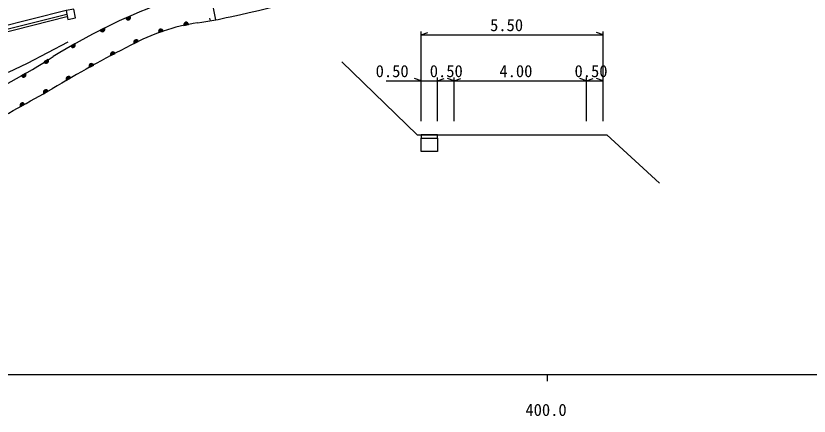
# Model space of a CAD drawing. Units: millimetres, scale not verified. Extents: x 40000 to 680000, y 20000 to 380000.
# Drawn here: x 387722 to 507604, y 198715 to 259209 of the extents above; entities that cross this region are included whole.
import ezdxf
from ezdxf.enums import TextEntityAlignment as Align

# ---------------------------------------------------------------- set-up
doc = ezdxf.new("R2010")
doc.units = ezdxf.units.MM
doc.header["$LTSCALE"] = 1000
doc.layers.add('M-BGD', color=7, linetype='Continuous', lineweight=25)
doc.layers.add('M-TTL-BAND', color=7, linetype='Continuous', lineweight=25)
doc.styles.add('ＭＳ ゴシック', font='')
doc.styles.get('ＭＳ ゴシック').set_extended_font_data('MS Gothic')

msp = doc.modelspace()

# ---------------------------------------------------------------- hatches: boundary and pattern name
at = {"layer": 'M-BGD'}
for points in [[(404349, 258852, 0.45377), (404829, 258624, 0.45377), (404991, 259130)], [(413808, 257918, 0.45377), (413383, 258238, 0.45377), (413123, 257774)], [(400468, 257040, 0.45377), (400963, 256846, 0.45377), (401089, 257363)], [(409984, 256917, 0.45377), (409520, 257175, 0.45377), (409325, 256681)], [(406225, 255355, 0.45377), (405730, 255550, 0.45377), (405602, 255034)], [(396030, 254642, 0.45377), (396534, 254476, 0.45377), (396632, 254998)], [(402716, 253528, 0.45377), (402222, 253723, 0.45377), (402094, 253207)], [(391983, 252257, 0.45377), (392488, 252090, 0.45377), (392586, 252612)], [(399486, 251777, 0.45377), (398984, 251955, 0.45377), (398875, 251435)], [(388584, 250149, 0.45377), (389089, 249982, 0.45377), (389187, 250505)], [(395998, 249819, 0.45377), (395497, 249996, 0.45377), (395388, 249476)], [(392580, 247821, 0.45377), (392079, 247998, 0.45377), (391970, 247478)], [(389028, 245843, 0.45377), (388527, 246021, 0.45377), (388417, 245500)]]:
    msp.add_hatch(color=256, dxfattribs=at).paths.add_polyline_path(points)

# ---------------------------------------------------------------- linework, layer by layer
for p, q in [((417961, 258613), (417082, 262953)), ((395340, 260034), (376421, 255263)), ((395446, 259431), (376527, 254661)), ((395446, 259045), (376527, 254274)), ((416981, 258849), (417078, 258446)), ((448959, 243269), (448959, 256841)), ((448959, 256352), (449959, 256702)), ((476459, 256352), (475459, 256702)), ((476459, 243269), (476459, 256841)), ((448959, 256352), (476459, 256352)), ((395586, 255220), (389447, 252010)), ((389447, 252010), (386575, 250630)), ((443675, 249394), (448959, 249394)), ((448959, 249394), (447959, 249744)), ((448959, 249394), (451459, 249394)), ((451459, 243269), (451459, 249898)), ((451459, 249394), (452459, 249744)), ((451459, 249394), (453959, 249394)), ((453959, 249394), (452959, 249744)), ((453959, 243269), (453959, 249892)), ((453959, 249394), (454959, 249744)), ((453959, 249394), (473959, 249394)), ((473959, 249394), (472959, 249744)), ((473959, 243269), (473959, 249894)), ((473959, 249394), (474959, 249744)), ((473959, 249394), (476459, 249394)), ((476459, 249394), (475459, 249744)), ((448378, 241221), (448959, 241221)), ((476459, 241221), (477040, 241221)), ((477040, 241221), (484968, 233923))]:
    msp.add_line(p, q, dxfattribs=at)
for points in [[(395340, 260034), (395578, 258682), (396733, 258886), (396496, 260237)], [(448959, 240721), (451459, 240721), (451459, 241221), (448959, 241221)]]:
    msp.add_lwpolyline(points, close=True, dxfattribs=at)
for points in [[(404349, 258852, 0.45377), (404829, 258624, 0.45377), (404991, 259130)], [(413808, 257918, 0.45377), (413383, 258238, 0.45377), (413123, 257774)], [(400468, 257040, 0.45377), (400963, 256846, 0.45377), (401089, 257363)], [(409984, 256917, 0.45377), (409520, 257175, 0.45377), (409325, 256681)], [(406225, 255355, 0.45377), (405730, 255550, 0.45377), (405602, 255034)], [(396030, 254642, 0.45377), (396534, 254476, 0.45377), (396632, 254998)], [(402716, 253528, 0.45377), (402222, 253723, 0.45377), (402094, 253207)], [(391983, 252257, 0.45377), (392488, 252090, 0.45377), (392586, 252612)], [(399486, 251777, 0.45377), (398984, 251955, 0.45377), (398875, 251435)], [(388584, 250149, 0.45377), (389089, 249982, 0.45377), (389187, 250505)], [(395998, 249819, 0.45377), (395497, 249996, 0.45377), (395388, 249476)], [(392580, 247821, 0.45377), (392079, 247998, 0.45377), (391970, 247478)], [(389028, 245843, 0.45377), (388527, 246021, 0.45377), (388417, 245500)]]:
    msp.add_lwpolyline(points, format="xyb", close=True, dxfattribs=at)
for points in [[(436979, 252244), (448378, 241221), (477040, 241221)], [(451459, 240721), (451459, 238721), (448959, 238721), (448959, 240721)]]:
    msp.add_lwpolyline(points, dxfattribs=at)
for centre, radius, start, end in [((395062, 382509), 125936, 281.4672, 302.71463), ((441462, 175813), 90989, 110.47223, 121.90433), ((408217, 307704), 50049, 278.01519, 283.73425), ((419309, 229118), 29316, 98.06629, 118.97413), ((488542, 90170), 184534, 116.88072, 121.10037), ((331705, 349400), 114390, 295.23166, 302.62309), ((-125163, 1173286), 1060446, 298.61276, 299.26421)]:
    msp.add_arc(centre, radius, start, end, dxfattribs=at)
at = {"layer": 'M-TTL-BAND'}
for p, q in [((40000, 205000), (579000, 205000)), ((468000, 205000), (468000, 204000))]:
    msp.add_line(p, q, dxfattribs=at)

# ---------------------------------------------------------------- texts
at = {"layer": 'M-BGD', "style": 'ＭＳ ゴシック'}
for s, p in [('5.50', (464376, 256352)), ('4.00', (465785, 249394)), ('0.50', (477136, 249394))]:
    msp.add_text(s, height=1833, dxfattribs=at).set_placement(p, align=Align.BOTTOM_RIGHT)
for p in [(444588, 249394), (452768, 249394)]:
    msp.add_text('0.50', height=1833, dxfattribs=at).set_placement(p, align=Align.BOTTOM_CENTER)
at = {"layer": 'M-TTL-BAND', "style": 'ＭＳ ゴシック'}
msp.add_text('400.0', height=1833, dxfattribs=at).set_placement((467844, 198195), align=Align.BOTTOM_CENTER)

doc.saveas('drawing.dxf')
